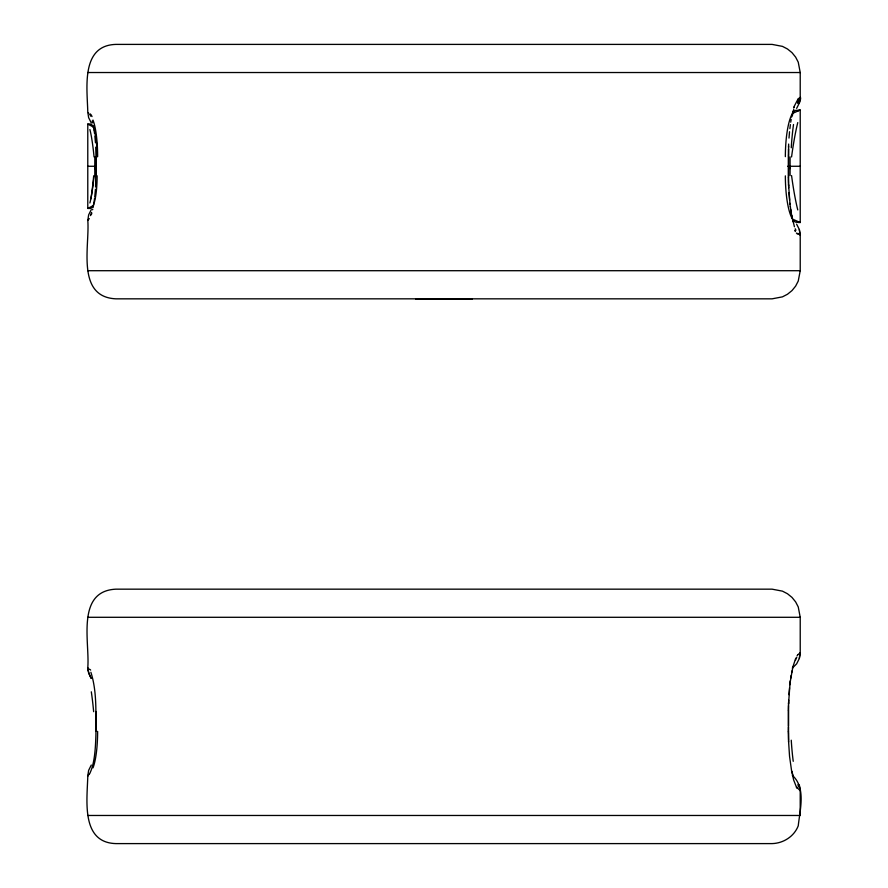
<?xml version="1.0" encoding="UTF-8"?>
<svg xmlns="http://www.w3.org/2000/svg" width="888" height="888" viewBox="0 0 888 888"><rect width="100%" height="100%" fill="white"/><g stroke="black" fill="none" stroke-linecap="round" stroke-linejoin="round"><path stroke-width="1.33" d="M796.614 224.142L799.333 229.504L800.221 235.165L800.221 270.707L798.245 281.063L795.637 286.103L791.985 290.598L787.478 294.25L782.45 296.858L772.094 298.834L115.906 298.834C75.746 296.947 89.899 245.532 87.79 220.468L88.645 214.874L91.286 209.568M94.794 168.609L94.794 166.267L87.779 166.267M95.593 187.068L95.937 157.032A45.532 9.69 90 0 0 95.937 154.223L95.738 147.175M95.915 156.643L95.948 176.546M90.887 672.283C96.87 690.809 95.826 711.488 95.937 730.968A45.532 9.69 -90 0 1 95.937 733.777C95.527 746.797 94.938 763.181 89.621 773.792M788.455 177.533L788.611 145.987M790.087 168.609L790.087 166.267M796.636 108.38L799.344 103.019L800.21 97.369L800.221 72.527L798.245 62.171L795.637 57.132L791.985 52.636L787.478 48.984L782.45 46.376L772.094 44.4L115.906 44.4C80.508 45.366 87.279 88.489 87.779 112.055L88.633 117.649L91.286 122.966M792.351 668.087L796.625 663.858L799.333 658.496L800.221 652.835L800.221 617.293L798.245 606.937L795.637 601.898L791.985 597.402L787.478 593.75L782.45 591.142L772.094 589.166L115.906 589.166C75.746 591.053 89.899 642.468 87.79 667.532L88.645 673.126L91.286 678.432C89.966 676.911 85.403 663.658 89.244 669.441M788.422 732.977L788.477 709.934A71.451 18.137 -90 0 1 788.522 706.67L788.555 703.107M788.455 731.446L788.611 742.013M788.489 726.04L788.455 710.467M788.433 731.657L788.466 726.983M788.522 148.995L788.5 150.094A67.91 17.238 -90 0 0 788.489 155M788.533 704.195L788.555 703.374M788.522 147.341L788.655 144.056M788.588 703.385L788.588 702.286M788.6 703.118L789.92 684.803M788.622 702.297L788.711 700.121M788.966 694.682L789.543 687.8M95.46 189.255L94.761 196.77M788.999 138.084L789.543 131.724M789.876 684.704L790.031 683.793M789.887 128.627L790.387 124.62M789.932 684.193L790.298 681.185M790.054 683.183L790.176 682.184M94.572 198.346L93.939 202.819M790.287 681.806L790.364 680.696M790.409 680.819L792.929 666.677L795.781 658.197M790.709 678.254L791.153 675.424M790.742 122.189L791.186 119.369M799.344 103.019C803.296 92.563 796.691 99.178 798.079 103.563L798.501 101.054M799.322 658.496L800.166 652.891M93.717 204.207L93.107 207.459M791.663 117.016L791.996 114.918M791.619 672.716L791.952 670.962M791.863 115.917L792.24 114.008M792.551 668.054L792.729 667.277M792.518 112.443L792.784 111.266M92.607 209.79L92.741 209.235M91.819 213.142L91.364 214.607M793.728 107.925L794.105 106.715M794.349 106.027L798.079 98.979M91.286 765.034L88.633 770.351L87.779 775.946C87.279 799.511 80.508 842.634 115.906 843.6L772.094 843.6C783.405 843.289 794.094 836.496 798.245 825.829C799.966 809.623 806.204 787.778 792.362 775.379M797.091 655.766L797.957 654.667M88.334 219.658L89.322 218.637M88.356 775.102L89.433 774.003M799.677 653.313L800.099 652.946L798.201 654.445M798.312 98.801L798.978 98.335M89.766 124.076L87.779 124.076L87.779 208.447L93.318 205.539M798.234 222.511L800.221 222.511L800.221 110.023L793.139 113.142M87.779 72.527L800.221 72.527M798.234 110.023L800.221 110.023M787.712 166.267L800.221 166.267M87.779 208.447L89.766 208.447M87.779 270.707L800.221 270.707M415.873 299.167L472.127 299.167M87.779 617.293L800.221 617.293M87.779 815.473L800.221 815.473L800.21 790.631L799.344 784.981M793.139 219.38L800.221 222.511M93.318 126.995L87.779 124.076M796.769 787.423L800.21 790.631L799.677 790.187M797.813 233.3L800.166 235.12L799.322 229.504M88.356 112.832L88.656 113.287M90.21 115.285L90.62 116.15M796.103 786.235L793.617 779.908L791.663 770.984M795.948 230.303L795.226 228.76M794.438 226.773L791.819 216.028M92.197 121.057L92.641 122.899M793.017 221.7L792.584 219.78M792.24 218.159L791.985 216.894M792.029 772.937L791.785 771.639M93.329 125.807L93.684 127.783M791.863 216.605L791.663 215.14M791.708 215.729L790.342 206.693M791.663 771.35L789.543 756.276L788.522 740.659M791.341 213.342L790.753 209.601M797.99 784.448L798.423 786.99M94.039 129.881L94.572 133.644M790.298 206.815L789.987 204.307M790.031 204.207L789.876 203.297M789.976 203.696L788.611 185.426M94.861 136.019L95.471 142.757M789.587 200.122L788.977 192.729M788.711 187.879L788.622 185.703M788.588 185.714L788.588 184.615M788.577 185.448L788.5 182.429A67.91 17.316 90 0 1 788.422 177.533M788.555 184.626L788.555 183.516M788.555 740.093L788.5 737.906A67.91 17.238 90 0 1 788.489 733M788.544 182.972L788.511 181.33A71.451 18.137 90 0 1 788.5 178.066L788.422 155.023M95.915 711.488L95.915 731.357M790.087 156.887L790.087 175.635M94.794 156.887L94.794 175.635M788.422 710.467A67.91 17.316 -90 0 1 788.466 705.56M795.448 660.206A76.868 6.804 -78.4 0 1 796.825 657.231M796.891 788.078A78.488 7.182 78.6 0 1 796.247 787.046M792.929 775.058A42.158 6.249 86.2 0 1 792.684 773.892M793.228 761.316A58.508 9.946 87.6 0 1 791.264 740.215M89.732 669.508A50.683 4.607 83.2 0 1 90.643 670.118M91.309 691.819A41.214 4.274 84.9 0 1 93.64 711.677M97.625 731.357A41.514 8.813 -90 0 1 93.007 767.854M795.415 231.502A51.571 6.949 84.8 0 1 794.627 230.392M797.968 234.066A76.623 7.171 79.2 0 1 796.414 233.033M794.116 107.359A39.372 5.495 -85.3 0 1 794.338 106.649M792.407 115.518A42.158 6.249 -86.2 0 1 793.794 109.357M791.264 147.785A58.508 9.946 -87.6 0 1 793.517 124.52M91.531 212.421A48.085 4.285 -82.8 0 1 90.498 215.606M93.64 176.323A41.214 4.274 -84.9 0 1 90.887 198.923M92.974 120.047A41.514 8.813 90 0 1 97.625 156.643M90.487 114.263A46.787 5.128 85.5 0 1 92.019 116.583M89.732 114.441A55.8 4.917 82.7 0 1 90.032 113.997M97.136 175.791A32.956 6.527 -90 0 1 89.777 208.047M94.061 175.591A32.956 3.452 -84.6 0 1 89.899 202.975M89.777 124.487A32.956 6.527 90 0 1 97.136 156.732M89.899 129.548A32.956 3.452 84.6 0 1 94.061 156.932M797.768 209.934A46.92 4.895 82.4 0 1 791.563 175.569M785.347 156.654A46.92 11.133 -90 0 1 798.212 110.856M791.563 156.965A46.92 4.895 -82.4 0 1 797.768 122.6M798.212 221.678A46.92 11.133 90 0 1 785.347 175.868M87.812 775.901L88.312 775.224L87.834 775.857M87.834 220.391L88.289 219.78L87.857 220.346"/></g></svg>
